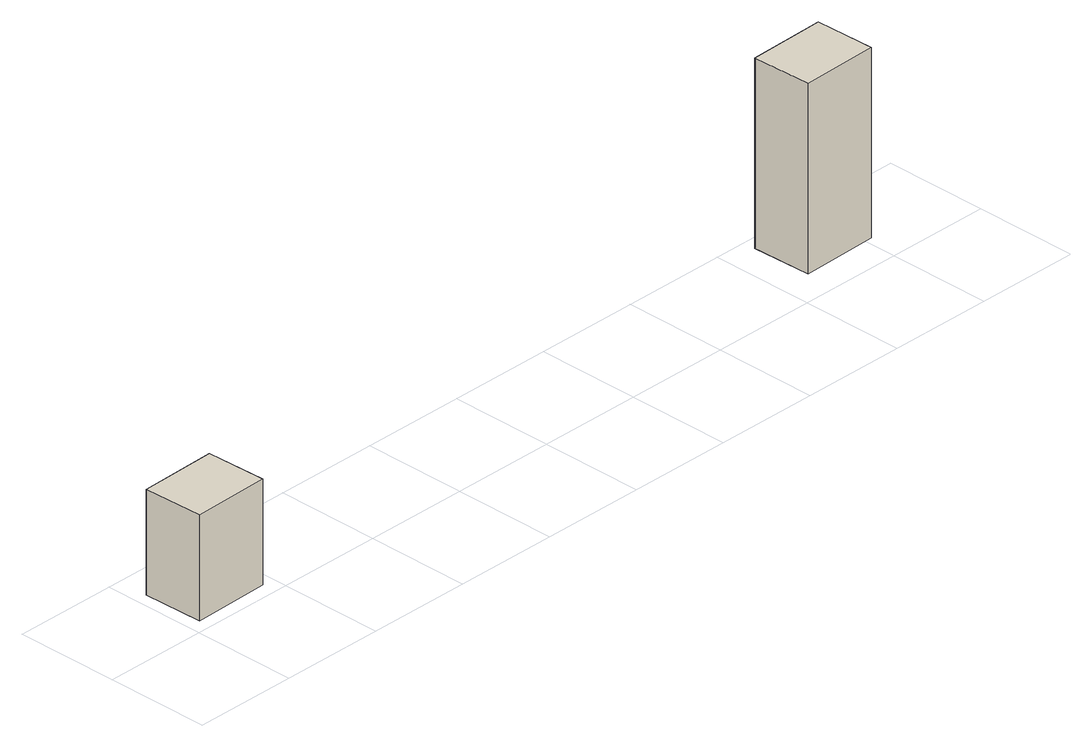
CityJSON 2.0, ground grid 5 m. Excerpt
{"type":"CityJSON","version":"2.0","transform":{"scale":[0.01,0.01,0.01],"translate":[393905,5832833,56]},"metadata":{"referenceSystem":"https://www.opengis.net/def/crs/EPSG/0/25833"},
"CityObjects":{
"building1":{"type":"Building","attributes":{"Gemeindeschluessel":"11000003","BezugspunktDach":"2200","function":"51009_1610","measuredHeight":5.6,"storeysAboveGround":0},"address":[{"country":"Germany","locality":"Berlin"}],"geometry":[{"type":"Solid","lod":"1","boundaries":[[[[0,1,2,3]],[[4,5,6,7]],[[4,7,3,2]],[[5,4,2,1]],[[6,5,1,0]],[[7,6,0,3]]]]}]},
"building2":{"type":"Building","attributes":{"Gemeindeschluessel":"11000003","BezugspunktDach":"2200","function":"51009_1610","measuredHeight":8.95,"storeysAboveGround":0},"address":[{"country":"Germany","locality":"Berlin"}],"geometry":[{"type":"Solid","lod":"1","boundaries":[[[[8,9,10,11]],[[12,13,14,15]],[[12,15,11,10]],[[13,12,10,9]],[[14,13,9,8]],[[15,14,8,11]]]]}]}
},
"vertices":[
[69,61,520],[443,70,520],[435,360,520],[61,351,520],[435,360,23],[443,70,23],[69,61,23],[61,351,23],
[3664,149,918],[4038,159,918],[4031,448,918],[3657,439,918],[4031,448,23],[4038,159,23],[3664,149,23],[3657,439,23]
]}
